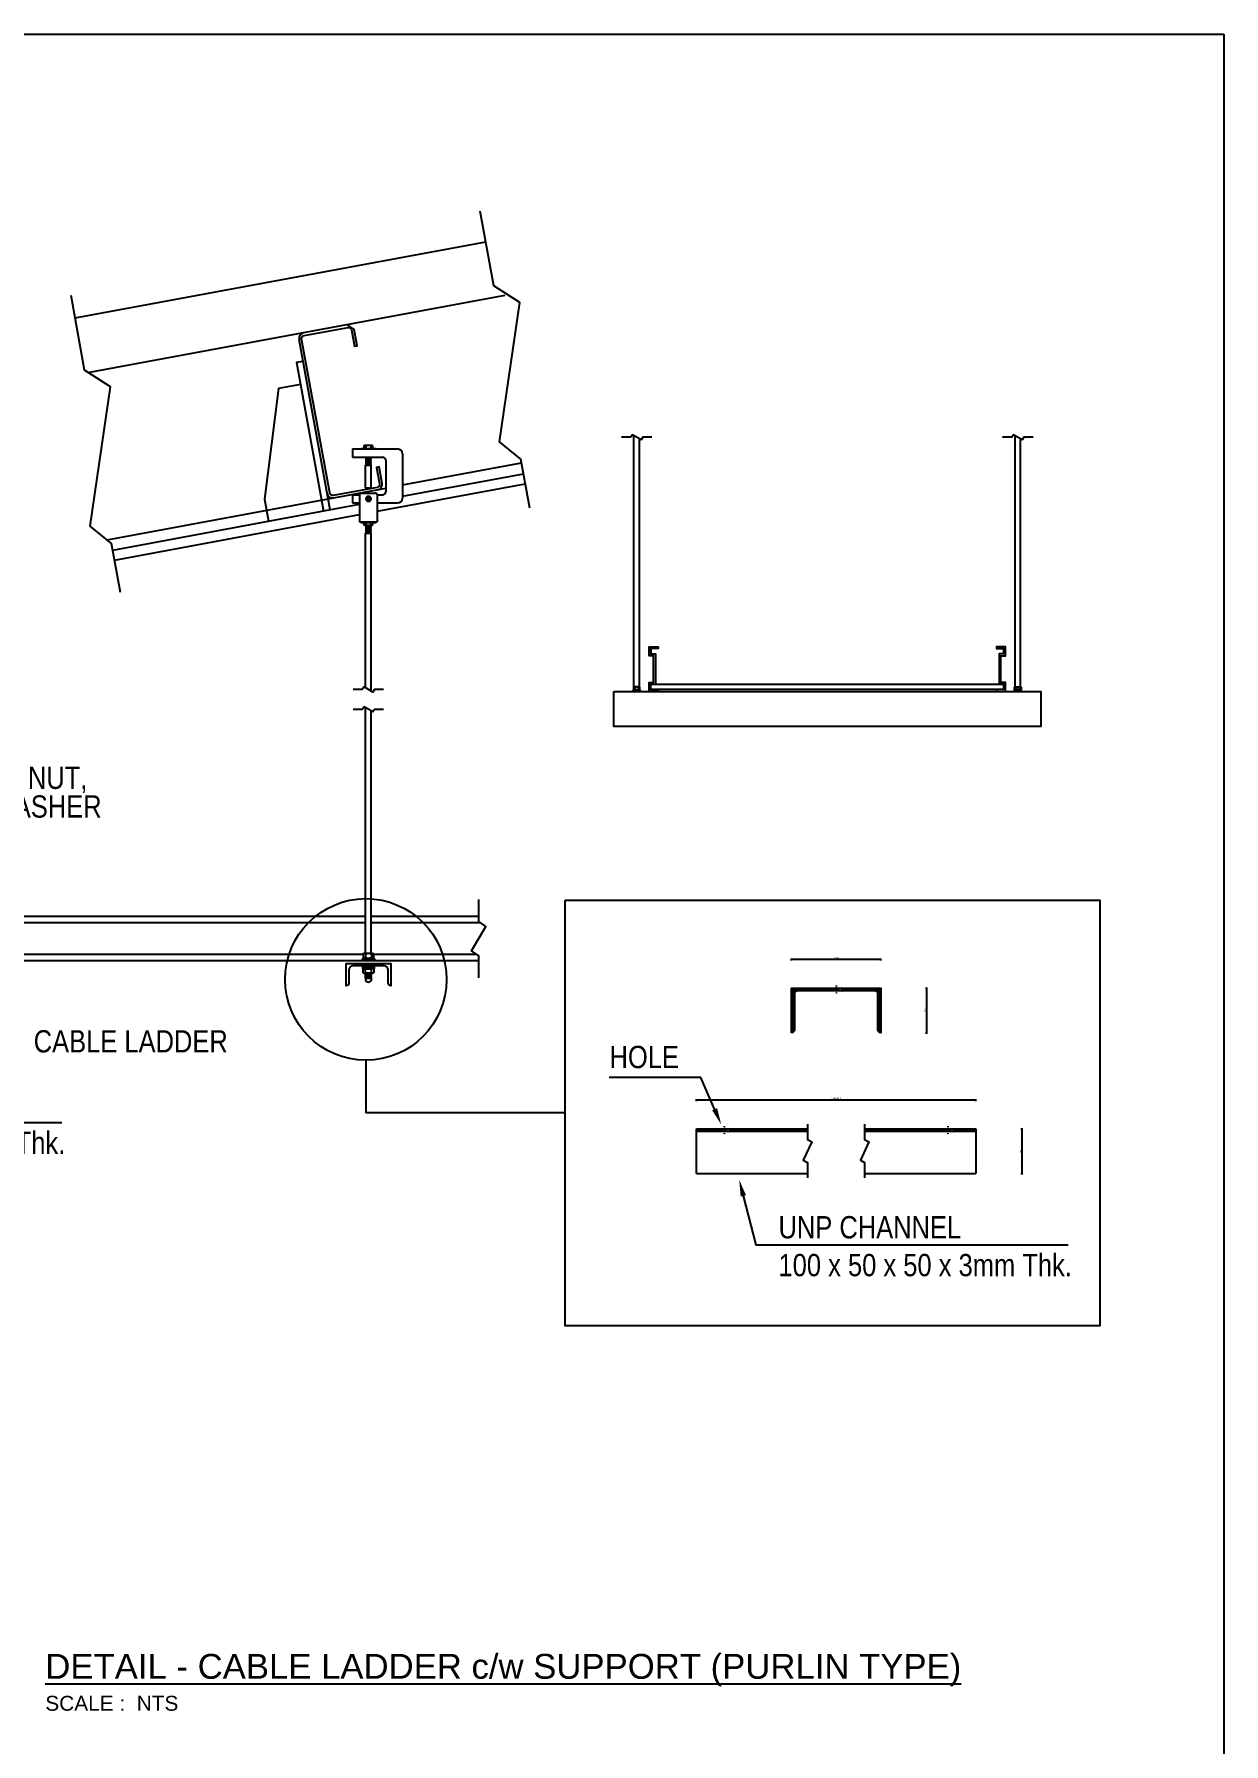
# Model space of a CAD drawing. Header units: inches. Extents: x -259 to 18436, y -3316 to 2573.
# Drawn here: x 5637 to 7641, y -307 to 2573 of the extents above; entities that cross this region are included whole.
import ezdxf
from ezdxf import colors
from ezdxf.entities.mleader import LeaderData, LeaderLine
from ezdxf.lldxf.tags import DXFTag
from ezdxf.math import Vec2, Vec3

# ---------------------------------------------------------------- set-up
doc = ezdxf.new("R2010")
doc.units = ezdxf.units.IN
doc.header["$MEASUREMENT"] = 0
doc.linetypes.add('DASHDOT2', pattern=[0.5, 0.25, -0.125, 0, -0.125])
doc.layers.get('Defpoints').update_dxf_attribs({"color": 250})
for name, color, linetype in [('TID-COLUMN EXISTING', 8, 'Continuous'), ('TID-COLUMN NEW 2', 8, 'Continuous'), ('TID-CULVERT', 30, 'Continuous'), ('TID-E-LIGHTING', 150, 'Continuous'), ('TID-E-TEXT', 15, 'Continuous'), ('TID-ELC TEXT', 15, 'Continuous')]:
    doc.layers.add(name, color=color, linetype=linetype)
doc.styles.add('ISO14', font='ARIALN.TTF')
doc.styles.get("Standard").update_dxf_attribs({"font": 'arial.ttf'})
doc.styles.add('TX-AN', font='ARIALN.TTF')
tags = doc.linetypes.add('HIDDEN', pattern=[0.375, 0.25, -0.125]).pattern_tags.tags
tags[6:7] = [DXFTag(74, 4), DXFTag(75, 0), DXFTag(340, '0'), DXFTag(46, 1.0), DXFTag(50, 0.0), DXFTag(44, 0.0), DXFTag(45, 0.0)]
tags[4:5] = [DXFTag(74, 4), DXFTag(75, 0), DXFTag(340, '0'), DXFTag(46, 1.0), DXFTag(50, 0.0), DXFTag(44, 0.0), DXFTag(45, 0.0)]
doc.dimstyles.new('TID-100', dxfattribs={"dimscale": 100, "dimtxt": 2.5, "dimasz": 1.3, "dimexe": 1, "dimexo": 0.625, "dimgap": 1, "dimtad": 1, "dimzin": 4, "dimdsep": 46, "dimtxsty": 'ISO14', "dimblk": 'OBLIQUE', "dimcen": 2.5, "dimdle": 1, "dimazin": 3, "dimtfac": 0.5, "dimtmove": 2, "dimatfit": 3, "dimfxl": 2, "dimfxlon": 1, "dimtolj": 1, "dimlwd": -1, "dimlwe": -1})
pattern_1 = [(45, (5138.8845, 18734.0508), (-1.05237376, 1.05237376), [])]

# ---------------------------------------------------------------- blocks, each defined once
blk = doc.blocks.new('JUDUL')
at = {"color": 4, "style": 'TX-AN'}
blk.add_attdef('DETAIL', (0, 0), '', height=40, dxfattribs=at)
at = {"color": 15, "style": 'TX-AN'}
blk.add_attdef('SCALE', (0, -43.1), '', height=25, dxfattribs=at)
blk = doc.blocks.new('_OBLIQUE')
at = {"color": 0, "linetype": 'ByBlock'}
blk.add_line((-0.5, -0.5), (0.5, 0.5), dxfattribs=at)
blk = doc.blocks.new('*D7')
at = {"color": 7}
for p, q in [((6911.9, 1014.8), (7064.2, 1014.8)), ((6912.9, 1012.8), (6912.9, 1015.8)), ((7063.2, 1012.8), (7063.2, 1015.8))]:
    blk.add_line(p, q, dxfattribs=at)
at = {"layer": 'Defpoints', "color": 0}
for p in [(7063.2, 1014.8), (6912.9, 966), (7063.2, 966)]:
    blk.add_point(p, dxfattribs=at)
at = {"color": 7, "rotation": 180}
blk.add_blockref('_OBLIQUE', (6912.9, 1014.8), dxfattribs=at)
at = {"color": 7}
blk.add_blockref('_OBLIQUE', (7063.2, 1014.8), dxfattribs=at)
at = {"color": 15, "insert": (6988, 1017.1), "char_height": 2.5, "attachment_point": 5, "style": 'TX-AN'}
blk.add_mtext('\\A1;1504', dxfattribs=at)
blk = doc.blocks.new('*D8')
at = {"color": 7}
for p, q in [((7138.6, 966), (7141.6, 966)), ((7140.6, 890), (7140.6, 967)), ((7138.6, 891), (7141.6, 891))]:
    blk.add_line(p, q, dxfattribs=at)
at = {"layer": 'Defpoints', "color": 0}
for p in [(7062.9, 966), (7140.6, 966), (7062.9, 891)]:
    blk.add_point(p, dxfattribs=at)
at = {"color": 7}
for p, rotation in [((7140.6, 966), 90), ((7140.6, 891), 270)]:
    blk.add_blockref('_OBLIQUE', p, dxfattribs=dict(at, rotation=rotation))
at = {"color": 15, "insert": (7138.3, 928.5), "char_height": 2.5, "attachment_point": 5, "rotation": 90, "style": 'TX-AN'}
blk.add_mtext('\\A1;750', dxfattribs=at)
blk = doc.blocks.new('*D10')
at = {"color": 7}
for p, q in [((7299.2, 729), (7302.2, 729)), ((7301.2, 653), (7301.2, 730)), ((7299.2, 654), (7302.2, 654))]:
    blk.add_line(p, q, dxfattribs=at)
at = {"layer": 'Defpoints', "color": 0}
for p in [(7223.2, 729), (7301.2, 729), (7223.2, 654)]:
    blk.add_point(p, dxfattribs=at)
at = {"color": 7}
for p, rotation in [((7301.2, 729), 90), ((7301.2, 654), 270)]:
    blk.add_blockref('_OBLIQUE', p, dxfattribs=dict(at, rotation=rotation))
at = {"color": 15, "insert": (7299, 691.5), "char_height": 2.5, "attachment_point": 5, "rotation": 90, "style": 'TX-AN'}
blk.add_mtext('\\A1;750', dxfattribs=at)

msp = doc.modelspace()

# ---------------------------------------------------------------- hatches: boundary and pattern name
h = msp.add_hatch()
h.set_pattern_fill('ANSI31', color=250, scale=0.46875)
h.set_pattern_definition([(45, (5308.1668, 18546.6834), (-1.05237376, 1.05237376), [])])
edge = h.paths.add_edge_path()
edge.add_line((6978.4849, 961.2659), (6978.4849, 965.9534))
edge.add_line((6978.4849, 965.9534), (6912.8599, 965.9534))
edge.add_line((6912.8599, 965.9534), (6912.8599, 890.9534))
edge.add_arc((6912.8599, 895.6409), 4.6875, 270, 360)
edge.add_line((6917.5474, 895.6409), (6917.5474, 956.5784))
edge.add_arc((6922.2349, 956.5784), 4.6875, 90, 180, ccw=False)
edge.add_line((6922.2349, 961.2659), (6978.4849, 961.2659))
edge = h.paths.add_edge_path()
edge.add_line((6997.2349, 965.9534), (6997.2349, 961.2659))
edge.add_line((6997.2349, 961.2659), (7053.4849, 961.2659))
edge.add_arc((7053.4849, 956.5784), 4.6875, 0, 90, ccw=False)
edge.add_line((7058.1724, 956.5784), (7058.1724, 895.6409))
edge.add_arc((7062.8599, 895.6409), 4.6875, 180, 270)
edge.add_line((7062.8599, 890.9534), (7062.8599, 965.9534))
edge.add_line((7062.8599, 965.9534), (6997.2349, 965.9534))
at = {"layer": 'TID-CULVERT', "linetype": 'HIDDEN', "ltscale": 0.05}
h = msp.add_hatch(dxfattribs=at)
h.set_pattern_fill('ANSI31', color=250, scale=0.46875)
h.set_pattern_definition(pattern_1)
h.paths.add_polyline_path([(6789.8276, 729.043), (6752.3276, 729.043), (6752.3276, 724.3555), (6789.8276, 724.3555)])
h.paths.add_polyline_path([(6939.6758, 729.043), (6808.5776, 729.043), (6808.5776, 724.3555), (6939.6758, 724.3555)])
h = msp.add_hatch(dxfattribs=at)
h.set_pattern_fill('ANSI31', color=250, scale=0.46875)
h.set_pattern_definition(pattern_1)
h.paths.add_polyline_path([(7166.9021, 729.043), (7035.8038, 729.043), (7035.8038, 724.3555), (7166.9021, 724.3555)])
h.paths.add_polyline_path([(7223.1521, 729.043), (7185.6521, 729.043), (7185.6521, 724.3555), (7223.1521, 724.3555)])

# ---------------------------------------------------------------- linework, layer by layer
for p, q in [((4531.4391, 2572.5834), (7640.9194, 2572.5834)), ((7640.9194, 2572.5834), (7640.9194, -361.9335)), ((6172.8744, 1796.9805), (6172.8744, 1783.0977)), ((6185.1551, 1796.6065), (6185.1551, 1751.3322)), ((6188.4112, 1799.8626), (6211.4279, 1799.8626)), ((6196.3929, 1807.4112), (6195.2155, 1808.5886)), ((6195.2155, 1808.5886), (6204.6235, 1808.5886)), ((6196.3929, 1807.4112), (6203.4462, 1807.4112)), ((6203.4462, 1807.4112), (6204.6235, 1808.5886)), ((6214.6839, 1796.6065), (6214.6839, 1751.3322)), ((6185.1551, 1751.3322), (6214.6839, 1751.3322)), ((6648.9166, 1472.8129), (6648.9166, 1469.0765)), ((6652.547, 1468.588), (6652.7829, 1467.8625)), ((6654.9541, 1472.8129), (6654.9541, 1469.0765)), ((7290.9166, 1472.8129), (7290.9166, 1469.0765)), ((7293.3237, 1468.588), (7293.0878, 1467.8625)), ((7296.9541, 1472.8129), (7296.9541, 1469.0765)), ((6651.3237, 1466.4879), (6651.0878, 1467.2133)), ((7294.547, 1466.4879), (7294.7829, 1467.2133)), ((6194.848, 1023.5408), (6194.848, 1017.2637)), ((6198.892, 1012.9148), (6198.4957, 1014.1335)), ((6200.9471, 1016.4429), (6201.3434, 1015.2242)), ((6204.991, 1023.5408), (6204.991, 1017.2637)), ((6194.848, 991.7974), (6194.848, 998.0745)), ((6195.2155, 988.9224), (6194.8753, 990.445)), ((6194.8753, 990.445), (6204.6235, 989.6237)), ((6195.2155, 987.4284), (6194.8753, 988.951)), ((6194.8753, 988.951), (6204.9638, 988.1011)), ((6195.2155, 985.9345), (6194.8753, 987.4571)), ((6194.8753, 987.4571), (6204.9638, 986.6071)), ((6195.2155, 984.4405), (6194.8753, 985.9631)), ((6194.8753, 985.9631), (6204.9638, 985.1132)), ((6195.2155, 982.9466), (6194.8753, 984.4692)), ((6194.8753, 984.4692), (6204.9638, 983.6193)), ((6195.2155, 991.1875), (6195.2155, 990.4163)), ((6195.2155, 982.9466), (6195.2155, 978.5361)), ((6195.2155, 982.9466), (6204.9638, 982.1253)), ((6198.892, 1002.2345), (6198.4957, 1001.0158)), ((6200.9471, 998.7064), (6201.3434, 999.9251)), ((6204.6235, 991.1875), (6204.6235, 989.6237)), ((6204.9638, 988.1011), (6204.6235, 989.6237)), ((6204.9638, 986.6071), (6204.6235, 988.1298)), ((6204.9638, 985.1132), (6204.6235, 986.6358)), ((6204.9638, 983.6193), (6204.6235, 985.1419)), ((6204.9638, 982.1253), (6204.6235, 983.6479)), ((6204.6235, 982.154), (6204.6235, 978.5361)), ((6204.991, 991.7974), (6204.991, 998.0745)), ((5156.7568, 739.7909), (5683.1949, 739.7909))]:
    msp.add_line(p, q)
at = {"color": 170}
for p, q in [((6195.2155, 1086.799), (5084.163, 1086.799)), ((6385.7104, 1086.799), (6204.6235, 1086.799)), ((6385.7104, 1011.799), (4927.011, 1011.799))]:
    msp.add_line(p, q, dxfattribs=at)
at = {"color": 170, "ltscale": 0.5}
for p, q in [((6195.2155, 1076.0476), (5084.163, 1076.0476)), ((6388.9553, 1076.0476), (6204.6235, 1076.0476)), ((6190.879, 1022.5503), (5088.4995, 1022.5503)), ((6382.4655, 1022.5503), (6208.96, 1022.5503))]:
    msp.add_line(p, q, dxfattribs=at)
at = {"linetype": 'HIDDEN', "ltscale": 50}
for p in [(6195.608, 844.6605), (6531.3024, 755.9286)]:
    msp.add_line(p, (6195.608, 755.9286), dxfattribs=at)
for points in [[(6187.5718, 1875.0481), (6212.2673, 1875.0481), (6212.2673, 1874.0607), (6187.5718, 1874.0607)], [(6204.6962, 1790.0391), (6202.4232, 1793.976), (6197.8773, 1793.976), (6195.6043, 1790.0391), (6197.8773, 1786.1022), (6202.4232, 1786.1022)]]:
    msp.add_lwpolyline(points, close=True)
for points in [[(6677.5032, 1893.6479), (6662.285, 1893.6479), (6659.1454, 1889.3309), (6644.7252, 1897.9649), (6641.5856, 1893.6479), (6626.3674, 1893.6479)], [(7319.5032, 1893.6479), (7304.2851, 1893.6479), (7301.1454, 1889.3309), (7286.7253, 1897.9649), (7283.5856, 1893.6479), (7268.3674, 1893.6479)], [(6187.5718, 1751.3322), (6187.5718, 1750.3448), (6212.2673, 1750.3448), (6212.2673, 1751.3322)], [(6225.4874, 1469.0268), (6210.2693, 1469.0268), (6207.1296, 1464.7098), (6192.7095, 1473.3438), (6189.5698, 1469.0268), (6174.3516, 1469.0268)], [(6646.5541, 1472.8129), (6646.5541, 1469.0765)], [(6656.1353, 1473.176), (6647.7353, 1473.176)], [(6647.7353, 1468.7134), (6656.1353, 1468.7134)], [(6657.3166, 1469.0765), (6657.3166, 1472.8129)], [(7288.5541, 1469.0765), (7288.5541, 1472.8129)], [(7289.7353, 1473.176), (7298.1353, 1473.176)], [(7298.1353, 1468.7134), (7289.7353, 1468.7134)], [(7299.3166, 1472.8129), (7299.3166, 1469.0765)], [(6225.4874, 1435.3745), (6210.2693, 1435.3745), (6207.1296, 1431.0575), (6192.7095, 1439.6915), (6189.5698, 1435.3745), (6174.3516, 1435.3745)], [(6651.1123, 1467.1379), (6645.9353, 1467.1379), (6645.9353, 1467.9379), (6648.748, 1467.9379)], [(6645.9353, 1465.8237), (6645.9353, 1466.6237), (6657.9353, 1466.6237), (6657.9353, 1465.8237)], [(6652.7583, 1467.9379), (6657.9353, 1467.9379), (6657.9353, 1467.1379), (6655.1226, 1467.1379)], [(7293.1123, 1467.9379), (7287.9353, 1467.9379), (7287.9353, 1467.1379), (7290.7481, 1467.1379)], [(7299.9353, 1465.8237), (7299.9353, 1466.6237), (7287.9353, 1466.6237), (7287.9353, 1465.8237)], [(7294.7584, 1467.1379), (7299.9353, 1467.1379), (7299.9353, 1467.9379), (7297.1226, 1467.9379)], [(6198.5369, 1014.0068), (6189.8395, 1014.0068), (6189.8395, 1015.3508), (6194.5649, 1015.3508)], [(6189.8395, 1011.799), (6189.8395, 1013.143), (6209.9995, 1013.143), (6209.9995, 1011.799)], [(6190.879, 1023.5408), (6190.879, 1017.2637)], [(6206.9755, 1024.1507), (6192.8635, 1024.1507)], [(6192.8635, 1016.6537), (6206.9755, 1016.6537)], [(6201.3022, 1015.3508), (6209.9995, 1015.3508), (6209.9995, 1014.0068), (6205.2742, 1014.0068)], [(6208.96, 1017.2637), (6208.96, 1023.5408)], [(6189.8395, 1003.3503), (6189.8395, 1002.0063), (6209.9995, 1002.0063), (6209.9995, 1003.3503)], [(6198.5369, 1001.1424), (6189.8395, 1001.1424), (6189.8395, 999.7984), (6194.5649, 999.7984)], [(6190.879, 991.7974), (6190.879, 998.0745)], [(6192.8635, 998.6845), (6206.9755, 998.6845)], [(6206.9755, 991.1875), (6192.8635, 991.1875)], [(6201.3022, 999.7984), (6209.9995, 999.7984), (6209.9995, 1001.1424), (6205.2742, 1001.1424)], [(6208.96, 998.0745), (6208.96, 991.7974)]]:
    msp.add_lwpolyline(points)
at = {"color": 170}
for points in [[(6687.9353, 1468.8237), (6687.9353, 1465.8237), (6672.9353, 1465.8237), (6672.9353, 1480.8237), (6680.4353, 1480.8237), (6680.4353, 1525.8237), (6672.9353, 1525.8237), (6672.9353, 1540.8237), (6687.9353, 1540.8237), (6687.9353, 1537.8237), (6675.9353, 1537.8237), (6675.9353, 1528.8237), (6683.4353, 1528.8237), (6683.4353, 1477.8237)], [(7257.9353, 1468.8237), (7257.9353, 1465.8237), (7272.9353, 1465.8237), (7272.9353, 1480.8237), (7265.4353, 1480.8237), (7265.4353, 1525.8237), (7272.9353, 1525.8237), (7272.9353, 1540.8237), (7257.9353, 1540.8237), (7257.9353, 1537.8237), (7269.9353, 1537.8237), (7269.9353, 1528.8237), (7262.4353, 1528.8237), (7262.4353, 1477.8237)], [(6385.7104, 983.0887), (6385.7104, 1020.1904), (6373.5688, 1029.0206), (6397.8519, 1069.5773), (6385.7104, 1078.4075), (6385.7104, 1115.5092)]]:
    msp.add_lwpolyline(points, dxfattribs=at)
msp.add_lwpolyline([(6675.9353, 1477.8237), (7269.9353, 1477.8237), (7269.9353, 1468.8237), (6675.9353, 1468.8237)], close=True, dxfattribs=at)
at = {"linetype": 'HIDDEN', "ltscale": 50}
msp.add_lwpolyline([(6531.3024, 1114.3082), (7432.1552, 1114.3082), (7432.1552, 397.5489), (6531.3024, 397.5489)], close=True, dxfattribs=at)
at = {"color": 250}
for points in [[(6939.6758, 736.7906), (6939.6758, 710.9963), (6946.8681, 706.9266), (6932.4836, 676.1595), (6939.6758, 672.0898), (6939.6758, 646.2955)], [(7035.8038, 736.7906), (7035.8038, 710.9963), (7042.9961, 706.9266), (7028.6116, 676.1595), (7035.8038, 672.0898), (7035.8038, 646.2955)]]:
    msp.add_lwpolyline(points, dxfattribs=at)
for radius in [3.9369, 2.0421]:
    msp.add_circle((6200.1503, 1790.0391), radius)
at = {"linetype": 'HIDDEN', "ltscale": 50}
msp.add_circle((6195.608, 980.6786), 136.0181, dxfattribs=at)
for centre, radius, start, end in [((6188.4112, 1796.6065), 3.2561, 90, 180), ((6211.4279, 1796.6065), 3.2561, 0, 90), ((6647.7353, 1471.0728), 2.1031, 55.8293187, 124.1706813), ((6647.7353, 1470.8166), 2.1031, 235.8293187, 304.1706813), ((6648.1318, 1482.9651), 15.0398, 272.3483799, 287.0715655), ((6651.9353, 1460.4447), 12.7313, 76.2838009, 103.7161991), ((6651.9353, 1481.4447), 12.7313, 256.2838009, 283.7161991), ((6656.1353, 1471.0728), 2.1031, 55.8293187, 124.1706813), ((6656.1353, 1470.8166), 2.1031, 235.8293187, 304.1706813), ((7289.7353, 1471.0728), 2.1031, 55.8293187, 124.1706813), ((7289.7353, 1470.8166), 2.1031, 235.8293187, 304.1706813), ((7293.9353, 1460.4447), 12.7313, 76.2838009, 103.7161991), ((7293.9353, 1481.4447), 12.7313, 256.2838009, 283.7161991), ((7297.7389, 1482.9651), 15.0398, 252.9284345, 267.6516201), ((7298.1353, 1471.0728), 2.1031, 55.8293187, 124.1706813), ((7298.1353, 1470.8166), 2.1031, 235.8293187, 304.1706813), ((6648.1318, 1482.1651), 15.0398, 272.3483799, 288.0141094), ((6655.7389, 1452.9107), 15.0398, 92.3483799, 108.0141094), ((6655.7389, 1452.1107), 15.0398, 92.3483799, 107.0715655), ((7290.1318, 1452.9107), 15.0398, 71.9858906, 87.6516201), ((7290.1318, 1452.1107), 15.0398, 72.9284345, 87.6516201), ((7297.7389, 1482.1651), 15.0398, 251.9858906, 267.6516201), ((6192.8635, 1020.6174), 3.5333, 55.8293187, 124.1706813), ((6192.8635, 1020.187), 3.5333, 235.8293187, 304.1706813), ((6193.5296, 1040.5965), 25.2669, 272.3483799, 287.0715655), ((6193.5296, 1039.2525), 25.2669, 272.3483799, 288.0141094), ((6199.9195, 1002.7621), 21.3886, 76.2838009, 103.7161991), ((6199.9195, 1038.0423), 21.3886, 256.2838009, 283.7161991), ((6206.3095, 990.1052), 25.2669, 92.3483799, 108.0141094), ((6206.3095, 988.7612), 25.2669, 92.3483799, 107.0715655), ((6206.9755, 1020.6174), 3.5333, 55.8293187, 124.1706813), ((6206.9755, 1020.187), 3.5333, 235.8293187, 304.1706813), ((6192.8635, 995.1512), 3.5333, 55.8293187, 124.1706813), ((6192.8635, 994.7207), 3.5333, 235.8293187, 304.1706813), ((6193.5296, 975.8968), 25.2669, 71.9858906, 87.6516201), ((6193.5296, 974.5528), 25.2669, 72.9284345, 87.6516201), ((6199.9195, 977.2959), 21.3886, 76.2838009, 103.7161991), ((6199.9195, 1012.576), 21.3886, 256.2838009, 283.7161991), ((6206.3095, 1025.0441), 25.2669, 251.9858906, 267.6516201), ((6206.3095, 1026.3881), 25.2669, 252.9284345, 267.6516201), ((6206.9755, 995.1512), 3.5333, 55.8293187, 124.1706813), ((6206.9755, 994.7207), 3.5333, 235.8293187, 304.1706813), ((6199.9195, 982.4487), 6.1185, 219.7521567, 320.2478433)]:
    msp.add_arc(centre, radius, start, end)
at = {"layer": 'TID-COLUMN EXISTING', "ltscale": 100}
for p, q in [((5705.7993, 2094.8645), (6397.8505, 2222.8297)), ((5727.4391, 2003.0436), (6430.0318, 2132.9572)), ((6257.3252, 1813.5058), (6457.763, 1850.7856)), ((6257.3252, 1794.3465), (6461.1439, 1832.2537)), ((5759.6212, 1720.937), (6229.1369, 1808.2631)), ((5769.2243, 1703.5671), (6185.1551, 1780.9239))]:
    msp.add_line(p, q, dxfattribs=at)
for points in [[(6471.7233, 1774.2648), (6456.6502, 1856.8852), (6420.7909, 1886.1292), (6454.9416, 2120.8536), (6411.3761, 2148.6918), (6388.3971, 2274.6467)], [(5782.2531, 1632.1523), (5767.18, 1714.7727), (5731.3207, 1744.0167), (5765.4714, 1978.7411), (5721.9059, 2006.5793), (5698.9269, 2132.5342)], [(6135.4844, 1771.3187), (6083.08, 2058.5633)], [(6089.8418, 2021.4994), (6078.7227, 2019.4709), (6124.3652, 1769.2901)], [(6085.4845, 1982.4071), (6048.4207, 1975.6452), (6024.9438, 1789.4493), (6031.7057, 1752.3855)]]:
    msp.add_lwpolyline(points, dxfattribs=at)
for points in [[(6215.497, 1805.0648, 0.414213562), (6223.0725, 1816.0212), (6218.0011, 1843.8191), (6213.7388, 1843.0414), (6218.8102, 1815.2436, -0.414213562), (6214.7194, 1809.3271), (6140.5918, 1795.8034, -0.414213562), (6134.6753, 1799.8942), (6087.3423, 2059.3409, -0.414213562), (6091.4331, 2065.2573), (6165.5607, 2078.7811, -0.414213562), (6171.4772, 2074.6903), (6176.5486, 2046.8924), (6180.8109, 2047.67), (6175.7395, 2075.4679), (6164.7831, 2083.0434)], [(6090.6555, 2069.5197, 0.414213562), (6083.08, 2058.5633)], [(6130.413, 1799.1165, 0.414213562), (6141.3694, 1791.5411)]]:
    msp.add_lwpolyline(points, format="xyb", dxfattribs=at)
at = {"layer": 'TID-COLUMN NEW 2', "ltscale": 100}
for p, q in [((6214.6839, 1769.1935), (6464.1868, 1815.575)), ((5772.2563, 1686.9481), (6185.1551, 1763.7042))]:
    msp.add_line(p, q, dxfattribs=at)
at = {"layer": 'TID-CULVERT', "color": 250, "linetype": 'HIDDEN', "ltscale": 0.05}
for p, q in [((6978.4849, 965.9534), (6978.4849, 961.2659)), ((6978.4849, 965.9534), (6997.2349, 961.2659)), ((6997.2349, 965.9534), (6978.4849, 961.2659)), ((6997.2349, 965.9534), (6997.2349, 961.2659)), ((6789.8276, 729.043), (6789.8276, 724.3555)), ((6789.8276, 729.043), (6808.5776, 724.3555)), ((6808.5776, 729.043), (6789.8276, 724.3555)), ((6808.5776, 729.043), (6808.5776, 724.3555)), ((7166.9021, 729.043), (7166.9021, 724.3555)), ((7185.6521, 729.043), (7166.9021, 724.3555)), ((7166.9021, 729.043), (7185.6521, 724.3555)), ((7185.6521, 729.043), (7185.6521, 724.3555))]:
    msp.add_line(p, q, dxfattribs=at)
at = {"layer": 'TID-CULVERT', "color": 250, "linetype": 'DASHDOT2', "ltscale": 0.05}
for p, q in [((6987.8599, 970.6409), (6987.8599, 956.5784)), ((6799.2026, 733.7305), (6799.2026, 719.668)), ((7176.2771, 733.7305), (7176.2771, 719.668))]:
    msp.add_line(p, q, dxfattribs=at)
at = {"layer": 'TID-CULVERT'}
for p, q in [((6752.3276, 654.043), (6752.3276, 729.043)), ((6752.3276, 729.043), (6939.6758, 729.043)), ((7035.8038, 729.043), (7223.1521, 729.043)), ((7223.1521, 729.043), (7223.1521, 654.043)), ((6752.3276, 654.043), (6939.6758, 654.043)), ((7035.8038, 654.043), (7223.1521, 654.043))]:
    msp.add_line(p, q, dxfattribs=at)
at = {"layer": 'TID-CULVERT', "color": 250, "linetype": 'HIDDEN', "ltscale": 0.1}
for p, q in [((6939.6758, 724.3555), (6752.3276, 724.3555)), ((7223.1521, 724.3555), (7035.8038, 724.3555))]:
    msp.add_line(p, q, dxfattribs=at)
at = {"layer": 'TID-CULVERT'}
msp.add_lwpolyline([(6613.4353, 1465.8237), (7332.4354, 1465.8237), (7332.4354, 1406.7417), (6613.4353, 1406.7417)], close=True, dxfattribs=at)
for points in [[(6166.7881, 974.2503, -0.414213562), (6162.588, 970.0503), (6162.588, 1007.5503), (6237.588, 1007.5503), (6237.588, 970.0503, -0.414213562), (6233.388, 974.2503), (6233.388, 996.3503, 0.414213562), (6226.388, 1003.3503), (6173.7881, 1003.3503, 0.414213562), (6166.7881, 996.3503)], [(6912.8599, 890.9534), (6912.8599, 965.9534), (7062.8599, 965.9534), (7062.8599, 890.9534, -0.414213562), (7058.1724, 895.6409), (7058.1724, 956.5784, 0.414213562), (7053.4849, 961.2659), (6922.2349, 961.2659, 0.414213562), (6917.5474, 956.5784), (6917.5474, 895.6409, -0.414213562)]]:
    msp.add_lwpolyline(points, format="xyb", close=True, dxfattribs=at)
at = {"layer": 'TID-E-LIGHTING', "color": 7}
for p, q in [((6172.8744, 1874.0607), (6249.185, 1874.0607)), ((6172.8744, 1874.0607), (6172.8744, 1860.1779)), ((6192.3644, 1879.3375), (6192.3644, 1875.0481)), ((6205.8491, 1879.8161), (6193.99, 1879.8161)), ((6195.6156, 1879.3375), (6195.6156, 1875.0481)), ((6204.2235, 1879.3375), (6204.2235, 1875.0481)), ((6207.4747, 1875.0481), (6207.4747, 1879.3375)), ((6647.2313, 1473.176), (6647.2313, 1896.4644)), ((6656.6393, 1473.176), (6656.6393, 1890.8314)), ((7289.2313, 1473.176), (7289.2313, 1896.4644)), ((7298.6393, 1473.176), (7298.6393, 1890.8314)), ((6172.8744, 1860.1779), (6224.2528, 1860.1779)), ((6195.2155, 1860.1779), (6195.9995, 1859.7253)), ((6195.2155, 1860.1779), (6204.6235, 1859.7253)), ((6195.2155, 1859.2726), (6195.9995, 1859.7253)), ((6195.2155, 1859.2726), (6195.9995, 1858.82)), ((6195.2155, 1859.2726), (6204.6235, 1858.82)), ((6195.2155, 1858.3673), (6195.9995, 1858.82)), ((6195.2155, 1858.3673), (6195.9995, 1857.9147)), ((6195.2155, 1858.3673), (6204.6235, 1857.9147)), ((6195.2155, 1857.4621), (6195.9995, 1857.9147)), ((6195.2155, 1857.4621), (6195.9995, 1857.0094)), ((6195.2155, 1857.4621), (6204.6235, 1857.0094)), ((6195.2155, 1856.5568), (6195.9995, 1857.0094)), ((6195.2155, 1856.5568), (6195.9995, 1856.1041)), ((6195.2155, 1856.5568), (6204.6235, 1856.1041)), ((6195.2155, 1855.6515), (6195.9995, 1856.1041)), ((6195.2155, 1855.6515), (6195.9995, 1855.1988)), ((6195.2155, 1855.6515), (6204.6235, 1855.1988)), ((6195.2155, 1854.7462), (6195.9995, 1855.1988)), ((6195.2155, 1854.7462), (6195.9995, 1854.2936)), ((6195.2155, 1854.7462), (6204.6235, 1854.2936)), ((6195.2155, 1853.8409), (6195.9995, 1854.2936)), ((6195.2155, 1853.8409), (6204.6235, 1853.3883)), ((6195.2155, 1853.8409), (6195.9995, 1853.3883)), ((6195.2155, 1852.9356), (6195.9995, 1853.3883)), ((6195.2155, 1852.9356), (6195.9995, 1852.483)), ((6195.2155, 1852.9356), (6204.6235, 1852.483)), ((6195.2155, 1852.0303), (6195.9995, 1852.483)), ((6195.2155, 1852.0303), (6195.9995, 1851.5777)), ((6195.2155, 1852.0303), (6204.6235, 1851.5777)), ((6195.2155, 1851.1251), (6195.9995, 1851.5777)), ((6195.2155, 1851.1251), (6204.6235, 1850.6724)), ((6195.2155, 1851.1251), (6195.9995, 1850.6724)), ((6195.2155, 1850.2198), (6195.9995, 1850.6724)), ((6195.2155, 1850.2198), (6195.9995, 1849.7671)), ((6195.2155, 1850.2198), (6204.6235, 1849.7671)), ((6195.2155, 1849.3145), (6195.9995, 1849.7671)), ((6195.2155, 1849.3145), (6204.6235, 1848.8618)), ((6195.2155, 1849.3145), (6195.9995, 1848.8618)), ((6195.2155, 1848.4092), (6195.9995, 1848.8618)), ((6195.2155, 1848.4092), (6204.6235, 1847.9566)), ((6195.2155, 1848.4092), (6195.9995, 1847.9566)), ((6195.2155, 1847.5039), (6195.9995, 1847.9566)), ((6195.2155, 1847.5039), (6195.9995, 1847.0513)), ((6195.2155, 1847.5039), (6204.6235, 1847.0513)), ((6195.2155, 1846.5986), (6195.9995, 1847.0513)), ((6195.2155, 1846.5986), (6204.6235, 1846.146)), ((6195.2155, 1808.5886), (6195.2155, 1846.5986)), ((6203.8395, 1859.2726), (6195.9995, 1859.7253)), ((6203.8395, 1858.3673), (6195.9995, 1858.82)), ((6203.8395, 1857.4621), (6195.9995, 1857.9147)), ((6203.8395, 1856.5568), (6195.9995, 1857.0094)), ((6203.8395, 1855.6515), (6195.9995, 1856.1041)), ((6203.8395, 1854.7462), (6195.9995, 1855.1988)), ((6203.8395, 1853.8409), (6195.9995, 1854.2936)), ((6203.8395, 1852.9356), (6195.9995, 1853.3883)), ((6203.8395, 1852.0303), (6195.9995, 1852.483)), ((6203.8395, 1851.1251), (6195.9995, 1851.5777)), ((6203.8395, 1850.2198), (6195.9995, 1850.6724)), ((6203.8395, 1849.3145), (6195.9995, 1849.7671)), ((6203.8395, 1848.4092), (6195.9995, 1848.8618)), ((6203.8395, 1847.5039), (6195.9995, 1847.9566)), ((6203.8395, 1846.5986), (6195.9995, 1847.0513)), ((6204.6235, 1859.7253), (6203.8395, 1860.1779)), ((6204.6235, 1859.7253), (6203.8395, 1859.2726)), ((6204.6235, 1858.82), (6203.8395, 1859.2726)), ((6204.6235, 1858.82), (6203.8395, 1858.3673)), ((6204.6235, 1857.9147), (6203.8395, 1858.3673)), ((6204.6235, 1857.9147), (6203.8395, 1857.4621)), ((6204.6235, 1857.0094), (6203.8395, 1857.4621)), ((6204.6235, 1857.0094), (6203.8395, 1856.5568)), ((6204.6235, 1856.1041), (6203.8395, 1856.5568)), ((6204.6235, 1856.1041), (6203.8395, 1856.5568)), ((6204.6235, 1856.1041), (6203.8395, 1855.6515)), ((6204.6235, 1855.1988), (6203.8395, 1855.6515)), ((6204.6235, 1855.1988), (6203.8395, 1854.7462)), ((6204.6235, 1854.2936), (6203.8395, 1854.7462)), ((6204.6235, 1854.2936), (6203.8395, 1853.8409)), ((6204.6235, 1853.3883), (6203.8395, 1853.8409)), ((6204.6235, 1853.3883), (6203.8395, 1852.9356)), ((6204.6235, 1852.483), (6203.8395, 1852.9356)), ((6204.6235, 1852.483), (6203.8395, 1852.0303)), ((6204.6235, 1851.5777), (6203.8395, 1852.0303)), ((6204.6235, 1851.5777), (6203.8395, 1851.1251)), ((6204.6235, 1850.6724), (6203.8395, 1851.1251)), ((6204.6235, 1850.6724), (6203.8395, 1850.2198)), ((6204.6235, 1849.7671), (6203.8395, 1850.2198)), ((6204.6235, 1849.7671), (6203.8395, 1849.3145)), ((6204.6235, 1848.8618), (6203.8395, 1849.3145)), ((6204.6235, 1848.8618), (6203.8395, 1848.4092)), ((6204.6235, 1847.9566), (6203.8395, 1848.4092)), ((6204.6235, 1847.9566), (6203.8395, 1848.4092)), ((6204.6235, 1847.9566), (6203.8395, 1847.5039)), ((6204.6235, 1847.0513), (6203.8395, 1847.5039)), ((6204.6235, 1847.0513), (6203.8395, 1846.5986)), ((6204.6235, 1846.146), (6203.8395, 1846.5986)), ((6204.6235, 1808.5886), (6204.6235, 1846.146)), ((6229.1369, 1855.2938), (6229.1369, 1801.8646)), ((6257.3252, 1865.9206), (6257.3252, 1791.2378)), ((6172.8744, 1796.9805), (6185.1767, 1796.9805)), ((6214.6624, 1796.9805), (6224.2528, 1796.9805)), ((6172.8744, 1783.0977), (6185.1551, 1783.0977)), ((6214.6839, 1783.0977), (6249.185, 1783.0977)), ((6192.3644, 1749.8663), (6192.3644, 1746.0554)), ((6193.99, 1745.5769), (6205.8491, 1745.5769)), ((6195.2155, 1745.5769), (6195.9995, 1745.1242)), ((6195.2155, 1745.5769), (6204.6235, 1745.1242)), ((6195.2155, 1744.6716), (6195.9995, 1745.1242)), ((6195.2155, 1744.6716), (6195.9995, 1744.2189)), ((6195.2155, 1744.6716), (6204.6235, 1744.2189)), ((6195.2155, 1743.7663), (6195.9995, 1744.2189)), ((6195.2155, 1743.7663), (6195.9995, 1743.3137)), ((6195.2155, 1743.7663), (6204.6235, 1743.3137)), ((6195.2155, 1742.861), (6195.9995, 1743.3137)), ((6195.2155, 1742.861), (6195.9995, 1742.4084)), ((6195.2155, 1742.861), (6204.6235, 1742.4084)), ((6195.2155, 1741.9557), (6195.9995, 1742.4084)), ((6195.2155, 1741.9557), (6195.9995, 1741.5031)), ((6195.2155, 1741.9557), (6204.6235, 1741.5031)), ((6195.2155, 1741.0504), (6195.9995, 1741.5031)), ((6195.2155, 1741.0504), (6195.9995, 1740.5978)), ((6195.2155, 1741.0504), (6204.6235, 1740.5978)), ((6195.2155, 1740.1451), (6195.9995, 1740.5978)), ((6195.2155, 1740.1451), (6195.9995, 1739.6925)), ((6195.2155, 1740.1451), (6204.6235, 1739.6925)), ((6195.2155, 1739.2399), (6195.9995, 1739.6925)), ((6195.2155, 1739.2399), (6204.6235, 1738.7872)), ((6195.2155, 1739.2399), (6195.9995, 1738.7872)), ((6195.2155, 1738.3346), (6195.9995, 1738.7872)), ((6195.2155, 1738.3346), (6195.9995, 1737.8819)), ((6195.2155, 1738.3346), (6204.6235, 1737.8819)), ((6195.2155, 1737.4293), (6195.9995, 1737.8819)), ((6195.2155, 1737.4293), (6195.9995, 1736.9766)), ((6195.2155, 1737.4293), (6204.6235, 1736.9766)), ((6195.2155, 1736.524), (6195.9995, 1736.9766)), ((6195.2155, 1736.524), (6204.6235, 1736.0714)), ((6195.2155, 1736.524), (6195.9995, 1736.0714)), ((6195.2155, 1735.6187), (6195.9995, 1736.0714)), ((6195.2155, 1735.6187), (6195.9995, 1735.1661)), ((6195.2155, 1735.6187), (6204.6235, 1735.1661)), ((6195.2155, 1734.7134), (6195.9995, 1735.1661)), ((6195.2155, 1734.7134), (6204.6235, 1734.2608)), ((6195.2155, 1734.7134), (6195.9995, 1734.2608)), ((6195.2155, 1733.8081), (6195.9995, 1734.2608)), ((6195.2155, 1733.8081), (6204.6235, 1733.3555)), ((6195.2155, 1733.8081), (6195.9995, 1733.3555)), ((6195.2155, 1732.9029), (6195.9995, 1733.3555)), ((6195.2155, 1732.9029), (6195.9995, 1732.4502)), ((6195.2155, 1732.9029), (6204.6235, 1732.4502)), ((6195.2155, 1731.9976), (6195.9995, 1732.4502)), ((6195.2155, 1731.9976), (6204.6235, 1731.5449)), ((6195.2155, 1471.8433), (6195.2155, 1731.9976)), ((6195.6156, 1749.8663), (6195.6156, 1746.0554)), ((6203.8395, 1744.6716), (6195.9995, 1745.1242)), ((6203.8395, 1743.7663), (6195.9995, 1744.2189)), ((6203.8395, 1742.861), (6195.9995, 1743.3137)), ((6203.8395, 1741.9557), (6195.9995, 1742.4084)), ((6203.8395, 1741.0504), (6195.9995, 1741.5031)), ((6203.8395, 1740.1451), (6195.9995, 1740.5978)), ((6203.8395, 1739.2399), (6195.9995, 1739.6925)), ((6203.8395, 1738.3346), (6195.9995, 1738.7872)), ((6203.8395, 1737.4293), (6195.9995, 1737.8819)), ((6203.8395, 1736.524), (6195.9995, 1736.9766)), ((6203.8395, 1735.6187), (6195.9995, 1736.0714)), ((6203.8395, 1734.7134), (6195.9995, 1735.1661)), ((6203.8395, 1733.8081), (6195.9995, 1734.2608)), ((6203.8395, 1732.9029), (6195.9995, 1733.3555)), ((6203.8395, 1731.9976), (6195.9995, 1732.4502)), ((6204.6235, 1745.1242), (6203.8395, 1745.5769)), ((6204.6235, 1745.1242), (6203.8395, 1744.6716)), ((6204.6235, 1744.2189), (6203.8395, 1744.6716)), ((6204.6235, 1744.2189), (6203.8395, 1743.7663)), ((6204.6235, 1743.3137), (6203.8395, 1743.7663)), ((6204.6235, 1743.3137), (6203.8395, 1742.861)), ((6204.6235, 1742.4084), (6203.8395, 1742.861)), ((6204.6235, 1742.4084), (6203.8395, 1741.9557)), ((6204.6235, 1741.5031), (6203.8395, 1741.9557)), ((6204.6235, 1741.5031), (6203.8395, 1741.9557)), ((6204.6235, 1741.5031), (6203.8395, 1741.0504)), ((6204.6235, 1740.5978), (6203.8395, 1741.0504)), ((6204.6235, 1740.5978), (6203.8395, 1740.1451)), ((6204.6235, 1739.6925), (6203.8395, 1740.1451)), ((6204.6235, 1739.6925), (6203.8395, 1739.2399)), ((6204.6235, 1738.7872), (6203.8395, 1739.2399)), ((6204.6235, 1738.7872), (6203.8395, 1738.3346)), ((6204.6235, 1737.8819), (6203.8395, 1738.3346)), ((6204.6235, 1737.8819), (6203.8395, 1737.4293)), ((6204.6235, 1736.9766), (6203.8395, 1737.4293)), ((6204.6235, 1736.9766), (6203.8395, 1736.524)), ((6204.6235, 1736.0714), (6203.8395, 1736.524)), ((6204.6235, 1736.0714), (6203.8395, 1735.6187)), ((6204.6235, 1735.1661), (6203.8395, 1735.6187)), ((6204.6235, 1735.1661), (6203.8395, 1734.7134)), ((6204.6235, 1734.2608), (6203.8395, 1734.7134)), ((6204.6235, 1734.2608), (6203.8395, 1733.8081)), ((6204.6235, 1733.3555), (6203.8395, 1733.8081)), ((6204.6235, 1733.3555), (6203.8395, 1733.8081)), ((6204.6235, 1733.3555), (6203.8395, 1732.9029)), ((6204.6235, 1732.4502), (6203.8395, 1732.9029)), ((6204.6235, 1732.4502), (6203.8395, 1731.9976)), ((6204.6235, 1731.5449), (6203.8395, 1731.9976)), ((6204.2235, 1749.8663), (6204.2235, 1746.0554)), ((6204.6235, 1466.2103), (6204.6235, 1731.5449)), ((6207.4747, 1746.0554), (6207.4747, 1749.8663)), ((6195.2155, 1024.1507), (6195.2155, 1438.191)), ((6204.6235, 1024.1507), (6204.6235, 1432.558))]:
    msp.add_line(p, q, dxfattribs=at)
for centre, radius, start, end in [((6193.99, 1876.8158), 3.0003, 57.1926738, 122.8073262), ((6199.9195, 1860.2222), 19.5939, 77.3109362, 102.6890638), ((6205.8491, 1876.8158), 3.0003, 57.1926738, 122.8073262), ((6249.185, 1865.9206), 8.1402, 0, 90), ((6224.2528, 1855.2938), 4.8841, 0, 90), ((6224.2528, 1801.8646), 4.8841, 270, 0), ((6249.185, 1791.2378), 8.1402, 270, 0), ((6193.99, 1747.3446), 3.0003, 57.1926738, 122.8073262), ((6193.99, 1748.5771), 3.0003, 237.1926738, 302.8073262), ((6199.9195, 1730.751), 19.5939, 77.3109362, 102.6890638), ((6199.9195, 1765.1707), 19.5939, 257.3109362, 282.6890638), ((6205.8491, 1747.3446), 3.0003, 57.1926738, 122.8073262), ((6205.8491, 1748.5771), 3.0003, 237.1926738, 302.8073262)]:
    msp.add_arc(centre, radius, start, end, dxfattribs=at)

# ---------------------------------------------------------------- block references
ref = msp.add_blockref('JUDUL', (5655.6274, -197.0795), dxfattribs=dict(xscale=1.25, yscale=1.25, zscale=1.25))
ref.add_attrib('DETAIL', '%%UDETAIL - CABLE LADDER c/w SUPPORT (PURLIN TYPE)', (5655.6274, -197.0795), dxfattribs={"color": 4, "height": 41.852625})
ref.add_attrib('SCALE', 'SCALE :  NTS', (5655.6274, -250.9412), dxfattribs={"color": 15, "height": 25.111575})

# ---------------------------------------------------------------- texts
at = {"layer": 'TID-E-TEXT', "style": 'TX-AN'}
for s, p in [('STEEL ROD C/W NUT,', (5275.5523, 1301.4906)), ('LOCK & FLAT WASHER', (5275.5523, 1253.203))]:
    msp.add_text(s, height=37.500048, dxfattribs=at).set_placement(p)
at = {"layer": 'TID-E-TEXT', "insert": (5636.0549, 895.1976), "char_height": 37.500048, "width": 415.371865, "attachment_point": 1, "style": 'TX-AN'}
msp.add_mtext('CABLE LADDER', dxfattribs=at)
at = {"layer": 'TID-ELC TEXT', "style": 'TX-AN'}
for s, p in [('HOLE', (6606.1069, 831.3186)), ('100 x 50 x 50 x 3mm Thk.', (5194.9842, 686.7612)), ('UNP CHANNEL', (6890.7275, 544.5346)), ('100 x 50 x 50 x 3mm Thk.', (6890.7275, 480.8246))]:
    msp.add_text(s, height=37.5, dxfattribs=at).set_placement(p)

# ---------------------------------------------------------------- dimensions: what is measured, and where the dimension line sits
dim = msp.add_linear_dim(base=(7063.2349, 1014.8187), p1=(6912.8599, 965.9534), p2=(7063.2349, 965.9534), dimstyle='TID-100', override={"dimscale": 1, "dimasz": 1, "dimexo": 1, "dimlfac": 10, "dimtxsty": 'TX-AN', "dimarcsym": 1})
dim.commit()
dim.dimension.update_dxf_attribs({"geometry": '*D7', "text_midpoint": (6988.0474, 1017.0951)})
for base, p1, p2, picture, middle in [((7140.567, 965.9534), (7062.8599, 890.9534), (7062.8599, 965.9534), '*D8', (7138.2906, 928.4534)), ((7301.2341, 729.043), (7223.1521, 654.043), (7223.1521, 729.043), '*D10', (7298.9577, 691.543))]:
    dim = msp.add_linear_dim(base=base, p1=p1, p2=p2, angle=90, dimstyle='TID-100', override={"dimscale": 1, "dimasz": 1, "dimexo": 1, "dimlfac": 10, "dimtxsty": 'TX-AN', "dimarcsym": 1})
    dim.commit()
    dim.dimension.update_dxf_attribs({"geometry": picture, "text_midpoint": middle})
msp.add_linear_dim(base=(7223.1521, 777.9083), p1=(6752.3276, 729.043), p2=(7223.1521, 729.043), text='VARIABLE', dimstyle='TID-100', override={"dimscale": 1, "dimasz": 1, "dimexo": 1, "dimlfac": 10, "dimtxsty": 'TX-AN', "dimarcsym": 1}).render()

# ---------------------------------------------------------------- leaders
at = {"layer": 'TID-ELC TEXT', "color": 7}
ml = msp.add_multileader_mtext('Standard', dxfattribs=at)
ml.set_content('', color=7)
ml.set_leader_properties()
ml.build(insert=Vec2(0, 0))
ml.multileader.update_dxf_attribs({"text_top_attachment_type": 32, "text_bottom_attachment_type": 178, "dogleg_length": 483.0326, "arrow_head_size": 28.125})
ctx = ml.context
ctx.base_point, ctx.char_height, ctx.arrow_head_size, ctx.landing_gap_size, ctx.plane_origin = Vec3(6598.1771, 815.7047), 7.5, 28.125, 3.75, Vec3(7292.1099, 907.5141)
ctx.text_align_type = 2
notes = []
notes.append((ctx, [(0, (1, 1, 0), (6760.1324, 815.7047), (-1, 0), 154.4553, [(0, [(6794.2351, 736.3052)], 0, [])])]))
ctx.mtext.insert, ctx.mtext.alignment, ctx.mtext.flow_direction = Vec3(6601.9271, 819.4547), 3, 5
ml = msp.add_multileader_mtext('Standard', dxfattribs=at)
ml.set_content('', color=7)
ml.set_leader_properties()
ml.build(insert=Vec2(0, 0))
ml.multileader.update_dxf_attribs({"text_top_attachment_type": 32, "text_bottom_attachment_type": 178, "dogleg_length": 483.0326, "arrow_head_size": 28.125})
ctx = ml.context
ctx.base_point, ctx.char_height, ctx.arrow_head_size, ctx.landing_gap_size, ctx.plane_origin, ctx.plane_x_axis, ctx.plane_y_axis = Vec3(7386.4381, 533.8542), 7.5, 28.125, 3.75, Vec3(6335.4629, 476.296), Vec3(-1, 0), Vec3(0, -1)
ctx.text_align_type = 2
notes.append((ctx, [(0, (1, 1, 0), (6852.5001, 533.8542), (1, 0), 526.438, [(0, [(6824.5221, 643.306)], 0, [])])]))
ctx.mtext.insert, ctx.mtext.text_direction, ctx.mtext.rotation, ctx.mtext.alignment, ctx.mtext.flow_direction = Vec3(7382.6881, 530.1042), Vec3(-1, 0), 3.141592654, 3, 5
for ctx, leaders in notes:
    for number, flags, end, landing, length, lines in leaders:
        leader = LeaderData()
        leader.index, (leader.has_last_leader_line, leader.has_dogleg_vector, leader.attachment_direction) = number, flags
        leader.last_leader_point, leader.dogleg_vector, leader.dogleg_length = Vec3(end), Vec3(landing), length
        for number, points, colour, breaks in lines:
            line = LeaderLine()
            line.index, line.vertices, line.color, line.breaks = number, Vec3.list(points), colors.encode_raw_color(colour), breaks
            leader.lines.append(line)
        ctx.leaders.append(leader)

doc.saveas('drawing.dxf')
